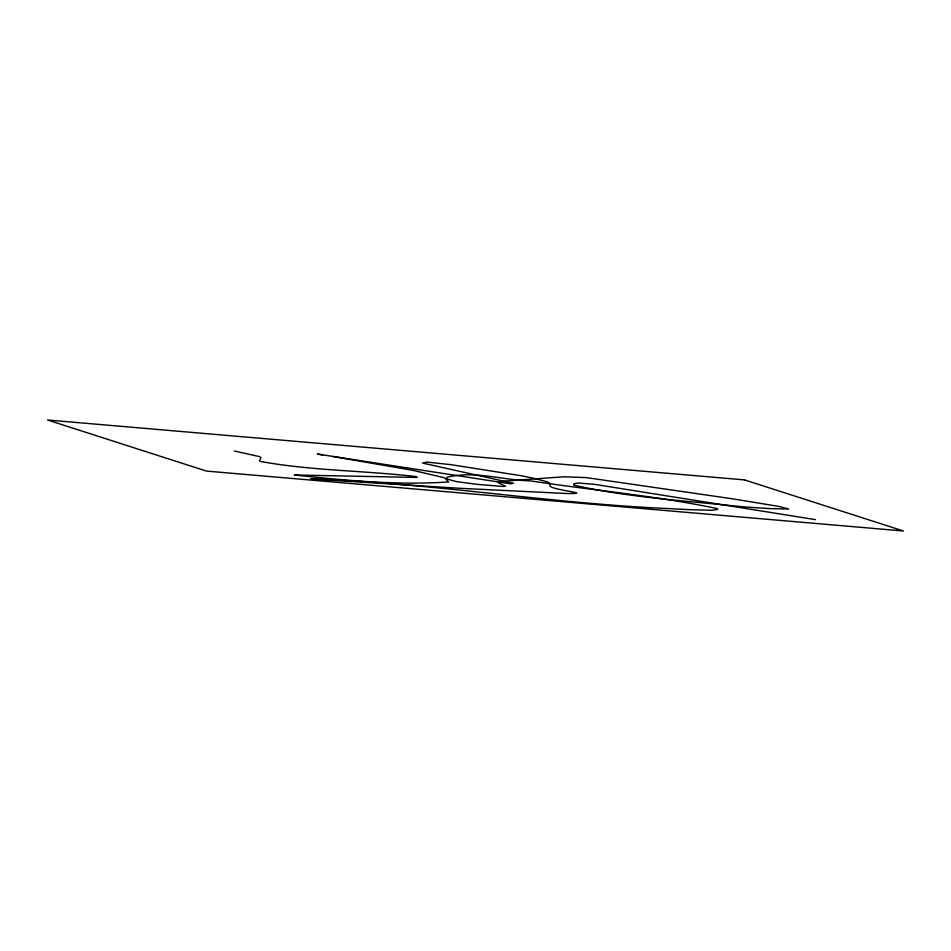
<?xml version="1.0" encoding="UTF-8"?>
<svg xmlns="http://www.w3.org/2000/svg" width="951" height="951" viewBox="0 0 951 951"><rect width="100%" height="100%" fill="white"/><g stroke="black" fill="none" stroke-linecap="round" stroke-linejoin="round"><path stroke-width="1.43" d="M815.53 519.638L594.886 484.38L578.612 483.037L573.881 483.69L573.667 485.093C628.563 497.551 685.719 500.761 741.756 506.669A154.799 10.532 6.2 0 0 769.193 508.571L788.819 509.047L778.584 506.36L732.139 498.764L586.482 477.628L564.109 476.772L504.91 481.099L498.122 482.621L505.599 486.27L502.782 486.46L476.415 484.285L456.361 481.575L447.624 479.209L446.554 478.175L447.077 477.271C474.074 470.293 502.877 480.291 530.206 480.837C592.081 490.324 654.799 495.578 716.103 508.345A48.311 3.281 6.2 0 1 717.684 509.403L711.764 510.259L691.983 509.76A240.211 16.333 6.2 0 1 669.195 508.607C549.25 503.507 430.684 482.656 310.68 478.971L459.499 488.279L566.011 493.486C596.741 494.033 551.366 490.086 549.916 485.854L550.308 483.714L547.919 482.002L533.844 478.341A198.83 13.528 6.2 0 0 520.53 475.619L450.715 464.635L426.868 462.079L422.517 463.054L513.29 483.31L510.366 483.809L317.42 454.043L322.698 454.923M333.242 456.551L413.352 470.448L444.688 477.842L448.527 481.943C397.161 485.485 345.368 480.362 294.263 475.013L417.239 477.438L416.039 476.582C364.245 470.495 311.464 470.793 260.182 461.413L259.492 460.653L260.954 457.574L259.801 456.706L234.243 450.964M744.49 479.898L47.55 420.009L206.51 471.102L903.45 530.991L744.49 479.898"/></g></svg>
